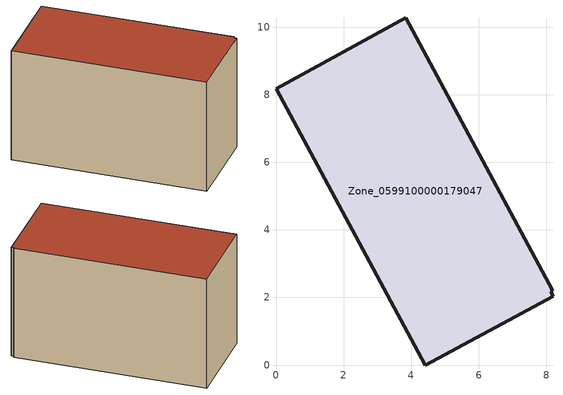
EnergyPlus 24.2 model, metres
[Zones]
Zone_0599100000179047
 floor ground (C_G): 8.19,2.19 8.13,2.16 8.2,2.04 4.42,0 0,8.18 3.83,10.27 z0
 wall outside (C_F): 8.19,2.19 3.83,10.27 0,8.18 4.42,0 8.2,2.04 8.13,2.16 8.19,2.19 z0:5.64
 roof outside (C_R): 8.13,2.16 8.19,2.19 3.83,10.27 0,8.18 4.42,0 8.2,2.04 z5.64
[BUILDING]
Pand.0599100000179047: North Axis=0; Terrain=City; Loads Convergence Tolerance Value=0.04; Temperature Convergence Tolerance Value=0.4; Solar Distribution=FullExterior; Maximum Number of Warmup Days=25; Minimum Number of Warmup Days=1
[Site:Location]
Rotterdam.The.Hague.AP_ZH_NLD Design_Conditions: Latitude=51.96; Longitude=4.45; Time Zone=1; Elevation=-4.5
[SITE:GROUNDTEMPERATURE:BUILDINGSURFACE]
18, 18, 18, 18, 18, 18, 18, 18, 18, 18, 18, 18
[MATERIAL] Thermal Absorptance=0.9; Solar Absorptance=0.7; Visible Absorptance=0.7
Name | Roughness | Thickness | Conductivity | Density | Specific Heat
G.TI.1946-1964 | MediumSmooth | 0.15 | 1 | 540 | 1210
F.TI.1946-1964 | Rough | 0.3 | 0.857143 | 1920 | 840
R.TI.1946-1964 | MediumRough | 0.2 | 0.277778 | 1500 | 1000
[CONSTRUCTION]
C_G: G.TI.1946-1964
C_F: F.TI.1946-1964
C_R: R.TI.1946-1964
[ZONE]
Zone_0599100000179047: Type=1; Multiplier=1; Ceiling Height=Autocalculate; Volume=Autocalculate; Floor Area=autocalculate; Part of Total Floor Area=Yes
[ZONEINFILTRATION:DESIGNFLOWRATE]
Infil_Zone_0599100000179047: Zone or ZoneList or Space or SpaceList=Zone_0599100000179047; Schedule=AlwaysOn; Design Flow Rate Calculation Method=Flow/Area; Flow Rate per Floor Area=0.003; Constant Term Coefficient=1; Temperature Term Coefficient=0; Velocity Term Coefficient=0; Velocity Squared Term Coefficient=0
[HVACTEMPLATE:ZONE:IDEALLOADSAIRSYSTEM]
Zone_0599100000179047: Maximum Heating Supply Air Temperature=50; Minimum Cooling Supply Air Temperature=13; Maximum Heating Supply Air Humidity Ratio=0.0156; Minimum Cooling Supply Air Humidity Ratio=0.0077; Heating Limit=NoLimit; Cooling Limit=NoLimit; Dehumidification Control Type=ConstantSensibleHeatRatio; Cooling Sensible Heat Ratio=0.7; Dehumidification Setpoint=60; Humidification Control Type=None; Humidification Setpoint=30; Outdoor Air Method=None; Outdoor Air Flow Rate per Person=0.00944; Outdoor Air Flow Rate per Zone Floor Area=0; Outdoor Air Flow Rate per Zone=0; Demand Controlled Ventilation Type=None; Outdoor Air Economizer Type=NoEconomizer; Heat Recovery Type=None; Sensible Heat Recovery Effectiveness=0.7; Latent Heat Recovery Effectiveness=0.65
[ZONECONTROL:THERMOSTAT]
ThermostatControl_Zone_0599100000179047: Zone or ZoneList=Zone_0599100000179047; Control Type Schedule=DualSetpointControlType; Control 1=Thermostat_Zone_0599100000179047; Temperature Difference Between Cutout And Setpoint=0
[THERMOSTATSETPOINT:DUALSETPOINT]
Thermostat_Zone_0599100000179047: Heating Setpoint Temperature Schedule=HeatingSetpoint_Zone_0599100000179047; Cooling Setpoint Temperature Schedule=CoolingSetpoint_Zone_0599100000179047
[SCHEDULE:COMPACT]
HeatingSetpoint_Zone_0599100000179047: Through: 12/31, For: AllDays, Until: 24:00, 21
CoolingSetpoint_Zone_0599100000179047: Through: 12/31, For: AllDays, Until: 24:00, 24
DualSetpointControlType: Through: 12/31, For: AllDays, Until: 24:00, 4
AlwaysOn: Through: 12/31, For: AllDays, Until: 24:00, 1
